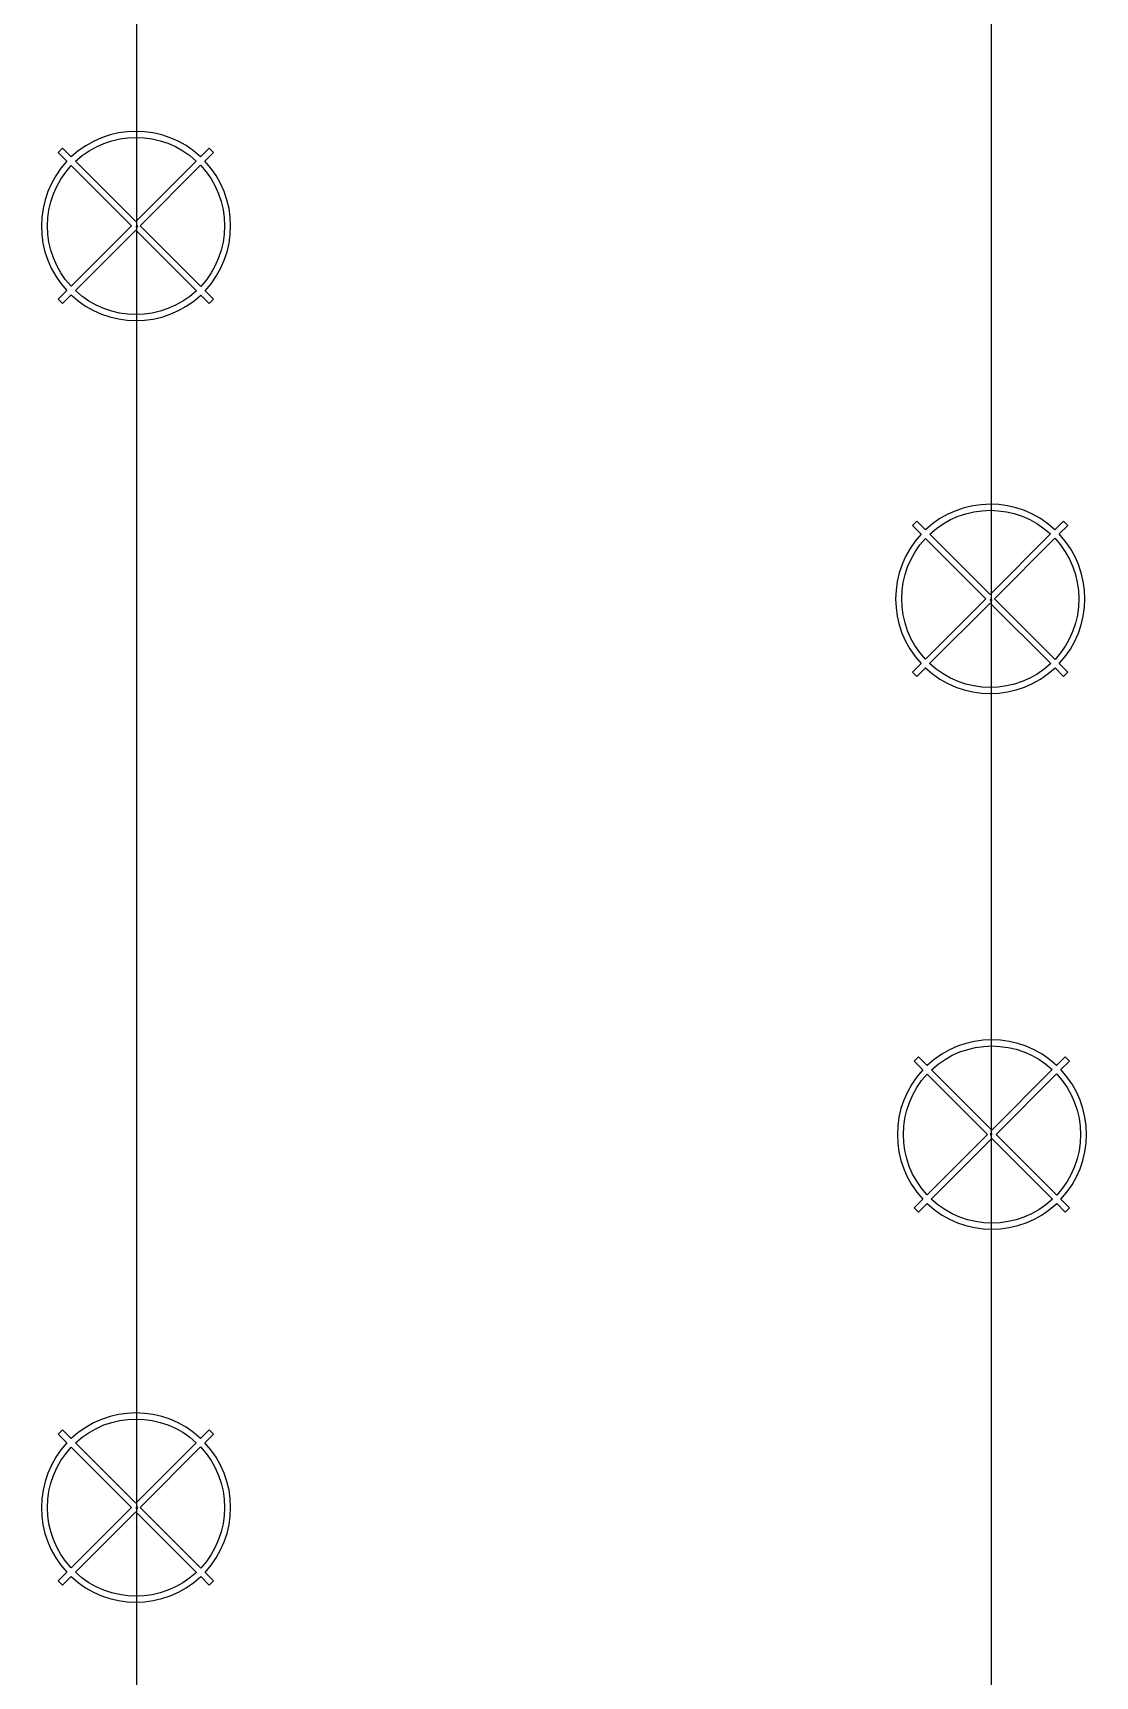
# Model space of a CAD drawing. Extents: x 14 to 424, y 5 to 394.
# Drawn here: x 127.54 to 159.13, y 101.52 to 150.38 of the extents above; entities that cross this region are included whole.
import ezdxf

# ---------------------------------------------------------------- set-up
doc = ezdxf.new("R2010")
doc.units = 0
doc.layers.add('Layer_1', color=7, linetype='CONTINUOUS')

msp = doc.modelspace()

# ---------------------------------------------------------------- linework, layer by layer
at = {"layer": 'Layer_1', "color": 1}
for p, q in [((130.635956, 4.928068), (130.635956, 393.548068)), ((156.035956, 393.547927), (156.035956, 4.927927))]:
    msp.add_line(p, q, dxfattribs=at)
at = {"layer": 'Layer_1', "color": 7}
for p, q in [((128.422798, 146.952112), (128.295798, 146.824759)), ((128.422798, 146.952112), (128.295798, 146.824759)), ((128.295798, 146.824759), (128.555795, 146.564056)), ((128.295798, 146.824759), (128.555795, 146.564056)), ((128.683148, 146.691762), (128.422798, 146.952112)), ((128.683148, 146.691762), (128.422798, 146.952112)), ((132.785601, 146.952112), (132.529484, 146.695642)), ((132.785601, 146.952112), (132.529484, 146.695642)), ((132.65719, 146.568995), (132.912953, 146.824759)), ((132.65719, 146.568995), (132.912953, 146.824759)), ((132.912953, 146.824759), (132.785601, 146.952112)), ((132.912953, 146.824759), (132.785601, 146.952112)), ((128.683148, 146.437409), (130.477023, 144.643181)), ((128.683148, 146.437409), (130.477023, 144.643181)), ((130.604376, 144.770534), (128.810501, 146.564056)), ((130.604376, 144.770534), (128.810501, 146.564056)), ((132.402131, 146.56829), (130.604376, 144.770534)), ((132.402131, 146.56829), (130.604376, 144.770534)), ((130.731376, 144.643181), (132.53019, 146.442348)), ((130.731376, 144.643181), (132.53019, 146.442348)), ((130.477023, 144.643181), (128.679267, 142.845426)), ((130.477023, 144.643181), (128.679267, 142.845426)), ((132.53407, 142.84084), (130.731376, 144.643181)), ((132.53407, 142.84084), (130.731376, 144.643181)), ((128.805915, 142.717367), (130.604376, 144.516534)), ((128.805915, 142.717367), (130.604376, 144.516534)), ((130.604376, 144.516534), (132.407423, 142.713134)), ((130.604376, 144.516534), (132.407423, 142.713134)), ((128.551562, 142.718073), (128.295798, 142.461604)), ((128.551562, 142.718073), (128.295798, 142.461604)), ((132.912953, 142.461604), (132.661776, 142.713134)), ((132.912953, 142.461604), (132.661776, 142.713134)), ((128.295798, 142.461604), (128.422798, 142.334956)), ((128.295798, 142.461604), (128.422798, 142.334956)), ((128.422798, 142.334956), (128.678562, 142.59072)), ((128.422798, 142.334956), (128.678562, 142.59072)), ((132.53407, 142.586487), (132.785601, 142.334956)), ((132.53407, 142.586487), (132.785601, 142.334956)), ((132.785601, 142.334956), (132.912953, 142.461604)), ((132.785601, 142.334956), (132.912953, 142.461604)), ((132.912953, 142.461604), (132.912953, 142.461604)), ((132.912953, 142.461604), (132.912953, 142.461604)), ((153.8249, 135.865125), (153.697548, 135.737772)), ((153.8249, 135.865125), (153.697548, 135.737772)), ((154.08525, 135.604775), (153.8249, 135.865125)), ((154.08525, 135.604775), (153.8249, 135.865125)), ((158.187703, 135.865125), (157.931587, 135.608655)), ((158.187703, 135.865125), (157.931587, 135.608655)), ((158.314703, 135.737772), (158.187703, 135.865125)), ((158.314703, 135.737772), (158.187703, 135.865125)), ((153.697548, 135.737772), (153.957898, 135.477069)), ((153.697548, 135.737772), (153.957898, 135.477069)), ((154.08525, 135.350422), (155.878773, 133.556194)), ((154.08525, 135.350422), (155.878773, 133.556194)), ((156.006478, 133.683547), (154.21225, 135.477069)), ((156.006478, 133.683547), (154.21225, 135.477069)), ((157.803881, 135.481303), (156.006478, 133.683547)), ((157.803881, 135.481303), (156.006478, 133.683547)), ((156.133125, 133.556194), (157.931939, 135.355361)), ((156.133125, 133.556194), (157.931939, 135.355361)), ((158.058939, 135.482008), (158.314703, 135.737772)), ((158.058939, 135.482008), (158.314703, 135.737772)), ((155.878773, 133.556194), (154.08137, 131.758439)), ((155.878773, 133.556194), (154.08137, 131.758439)), ((154.207664, 131.63038), (156.006478, 133.429547)), ((154.207664, 131.63038), (156.006478, 133.429547)), ((156.006478, 133.429547), (157.809173, 131.626147)), ((156.006478, 133.429547), (157.809173, 131.626147)), ((157.936173, 131.753853), (156.133125, 133.556194)), ((157.936173, 131.753853), (156.133125, 133.556194)), ((153.953664, 131.631086), (153.697548, 131.374616)), ((153.953664, 131.631086), (153.697548, 131.374616)), ((153.8249, 131.247969), (154.080664, 131.503733)), ((153.8249, 131.247969), (154.080664, 131.503733)), ((157.936173, 131.4995), (158.187703, 131.247969)), ((157.936173, 131.4995), (158.187703, 131.247969)), ((158.314703, 131.374616), (158.063525, 131.626147)), ((158.314703, 131.374616), (158.063525, 131.626147)), ((153.697548, 131.374616), (153.8249, 131.247969)), ((153.697548, 131.374616), (153.8249, 131.247969)), ((158.187703, 131.247969), (158.314703, 131.374616)), ((158.187703, 131.247969), (158.314703, 131.374616)), ((158.314703, 131.374616), (158.314703, 131.374616)), ((158.314703, 131.374616), (158.314703, 131.374616)), ((153.875503, 119.939155), (153.748503, 119.811803)), ((153.875503, 119.939155), (153.748503, 119.811803)), ((153.748503, 119.811803), (154.008853, 119.5511)), ((153.748503, 119.811803), (154.008853, 119.5511)), ((154.135853, 119.678805), (153.875503, 119.939155)), ((154.135853, 119.678805), (153.875503, 119.939155)), ((158.238306, 119.939155), (157.982189, 119.682686)), ((158.238306, 119.939155), (157.982189, 119.682686)), ((158.109895, 119.556039), (158.365658, 119.811803)), ((158.109895, 119.556039), (158.365658, 119.811803)), ((158.365658, 119.811803), (158.238306, 119.939155)), ((158.365658, 119.811803), (158.238306, 119.939155)), ((154.135853, 119.424453), (155.929728, 117.630225)), ((154.135853, 119.424453), (155.929728, 117.630225)), ((156.057081, 117.757578), (154.263206, 119.5511)), ((156.057081, 117.757578), (154.263206, 119.5511)), ((157.854836, 119.555333), (156.057081, 117.757578)), ((157.854836, 119.555333), (156.057081, 117.757578)), ((156.184081, 117.630225), (157.982542, 119.429392)), ((156.184081, 117.630225), (157.982542, 119.429392)), ((155.929728, 117.630225), (154.131972, 115.832469)), ((155.929728, 117.630225), (154.131972, 115.832469)), ((154.258267, 115.704411), (156.057081, 117.503578)), ((154.258267, 115.704411), (156.057081, 117.503578)), ((156.057081, 117.503578), (157.859775, 115.700178)), ((156.057081, 117.503578), (157.859775, 115.700178)), ((157.987128, 115.827883), (156.184081, 117.630225)), ((157.987128, 115.827883), (156.184081, 117.630225)), ((154.00462, 115.705117), (153.748503, 115.448647)), ((154.00462, 115.705117), (153.748503, 115.448647)), ((153.748503, 115.448647), (153.875503, 115.322)), ((153.748503, 115.448647), (153.875503, 115.322)), ((153.875503, 115.322), (154.13162, 115.577764)), ((153.875503, 115.322), (154.13162, 115.577764)), ((157.987128, 115.57353), (158.238306, 115.322)), ((157.987128, 115.57353), (158.238306, 115.322)), ((158.365658, 115.448647), (158.114128, 115.700178)), ((158.365658, 115.448647), (158.114128, 115.700178)), ((158.238306, 115.322), (158.365658, 115.448647)), ((158.238306, 115.322), (158.365658, 115.448647)), ((158.365658, 115.448647), (158.365658, 115.448647)), ((158.365658, 115.448647), (158.365658, 115.448647)), ((128.422798, 108.847991), (128.295798, 108.720639)), ((128.422798, 108.847991), (128.295798, 108.720639)), ((128.295798, 108.720639), (128.555795, 108.459936)), ((128.295798, 108.720639), (128.555795, 108.459936)), ((128.683148, 108.587641), (128.422798, 108.847991)), ((128.683148, 108.587641), (128.422798, 108.847991)), ((132.402131, 108.464169), (130.604376, 106.666414)), ((132.402131, 108.464169), (130.604376, 106.666414)), ((132.785601, 108.847991), (132.529484, 108.591522)), ((132.785601, 108.847991), (132.529484, 108.591522)), ((132.65719, 108.464875), (132.912953, 108.720639)), ((132.65719, 108.464875), (132.912953, 108.720639)), ((132.912953, 108.720639), (132.785601, 108.847991)), ((132.912953, 108.720639), (132.785601, 108.847991)), ((128.683148, 108.333289), (130.477023, 106.539061)), ((128.683148, 108.333289), (130.477023, 106.539061)), ((130.604376, 106.666414), (128.810501, 108.459936)), ((130.604376, 106.666414), (128.810501, 108.459936)), ((130.731376, 106.539061), (132.53019, 108.338228)), ((130.731376, 106.539061), (132.53019, 108.338228)), ((130.477023, 106.539061), (128.679267, 104.741305)), ((130.477023, 106.539061), (128.679267, 104.741305)), ((132.53407, 104.736719), (130.731376, 106.539061)), ((132.53407, 104.736719), (130.731376, 106.539061)), ((128.805915, 104.613247), (130.604376, 106.412414)), ((128.805915, 104.613247), (130.604376, 106.412414)), ((130.604376, 106.412414), (132.407423, 104.609014)), ((130.604376, 106.412414), (132.407423, 104.609014)), ((128.551562, 104.613953), (128.295798, 104.357483)), ((128.551562, 104.613953), (128.295798, 104.357483)), ((132.912953, 104.357483), (132.661776, 104.609014)), ((132.912953, 104.357483), (132.661776, 104.609014)), ((128.295798, 104.357483), (128.422798, 104.230836)), ((128.295798, 104.357483), (128.422798, 104.230836)), ((128.422798, 104.230836), (128.678562, 104.4866)), ((128.422798, 104.230836), (128.678562, 104.4866)), ((132.53407, 104.482366), (132.785601, 104.230836)), ((132.53407, 104.482366), (132.785601, 104.230836)), ((132.785601, 104.230836), (132.912953, 104.357483)), ((132.785601, 104.230836), (132.912953, 104.357483)), ((132.912953, 104.357483), (132.912953, 104.357483)), ((132.912953, 104.357483), (132.912953, 104.357483))]:
    msp.add_line(p, q, dxfattribs=at)
at = {"layer": 'Layer_1', "color": 5}
for p, q in [((130.610556, 144.628153), (130.610556, 144.627447)), ((130.635956, 144.653553), (130.635956, 144.653553)), ((130.635956, 144.653553), (130.635956, 144.652847)), ((130.635956, 144.653553), (130.635956, 144.652847)), ((130.635956, 144.653553), (130.635956, 144.653553)), ((130.635956, 144.652847), (130.635956, 144.652847)), ((130.635956, 144.652847), (130.635956, 144.652847)), ((130.635956, 144.652847), (130.635956, 144.652847)), ((130.635956, 144.652847), (130.635956, 144.652847)), ((130.635956, 144.652847), (130.635956, 144.652847)), ((130.635956, 144.652847), (130.635956, 144.652847)), ((130.635956, 144.652847), (130.635956, 144.652847)), ((130.635956, 144.652847), (130.635956, 144.652847)), ((130.635956, 144.652847), (130.635956, 144.652847)), ((130.635956, 144.652847), (130.635956, 144.652847)), ((130.635956, 144.652847), (130.635956, 144.652847)), ((130.635956, 144.652847), (130.635956, 144.652847)), ((130.635956, 144.652847), (130.635956, 144.652847)), ((130.635956, 144.652847), (130.635956, 144.652847)), ((130.635956, 144.652847), (130.635956, 144.652847)), ((130.635956, 144.652847), (130.635956, 144.652847)), ((130.635956, 144.652847), (130.635956, 144.652847)), ((130.635956, 144.652847), (130.635956, 144.652847)), ((130.635956, 144.652847), (130.635956, 144.652847)), ((130.661356, 144.628153), (130.661356, 144.627447)), ((130.635956, 144.6024), (130.635956, 144.601695)), ((156.010556, 133.515653), (156.010556, 133.514947)), ((156.035956, 133.541053), (156.035956, 133.541053)), ((156.035956, 133.541053), (156.035956, 133.540347)), ((156.035956, 133.541053), (156.035956, 133.540347)), ((156.035956, 133.541053), (156.035956, 133.541053)), ((156.035956, 133.540347), (156.035956, 133.540347)), ((156.035956, 133.540347), (156.035956, 133.540347)), ((156.035956, 133.540347), (156.035956, 133.540347)), ((156.035956, 133.540347), (156.035956, 133.540347)), ((156.035956, 133.540347), (156.035956, 133.540347)), ((156.035956, 133.540347), (156.035956, 133.540347)), ((156.035956, 133.540347), (156.035956, 133.540347)), ((156.035956, 133.540347), (156.035956, 133.540347)), ((156.035956, 133.540347), (156.035956, 133.540347)), ((156.035956, 133.540347), (156.035956, 133.540347)), ((156.035956, 133.540347), (156.035956, 133.540347)), ((156.035956, 133.540347), (156.035956, 133.540347)), ((156.035956, 133.540347), (156.035956, 133.540347)), ((156.035956, 133.540347), (156.035956, 133.540347)), ((156.035956, 133.540347), (156.035956, 133.540347)), ((156.035956, 133.540347), (156.035956, 133.540347)), ((156.035956, 133.540347), (156.035956, 133.540347)), ((156.035956, 133.540347), (156.035956, 133.540347)), ((156.035956, 133.540347), (156.035956, 133.540347)), ((156.035956, 133.4899), (156.035956, 133.489195)), ((156.061356, 133.515653), (156.061356, 133.514947)), ((156.010556, 117.640653), (156.010556, 117.639947)), ((156.035956, 117.666053), (156.035956, 117.666053)), ((156.035956, 117.666053), (156.035956, 117.665347)), ((156.035956, 117.666053), (156.035956, 117.665347)), ((156.035956, 117.666053), (156.035956, 117.666053)), ((156.035956, 117.665347), (156.035956, 117.665347)), ((156.035956, 117.665347), (156.035956, 117.665347)), ((156.035956, 117.665347), (156.035956, 117.665347)), ((156.035956, 117.665347), (156.035956, 117.665347)), ((156.035956, 117.665347), (156.035956, 117.665347)), ((156.035956, 117.665347), (156.035956, 117.665347)), ((156.035956, 117.665347), (156.035956, 117.665347)), ((156.035956, 117.665347), (156.035956, 117.665347)), ((156.035956, 117.665347), (156.035956, 117.665347)), ((156.035956, 117.665347), (156.035956, 117.665347)), ((156.035956, 117.665347), (156.035956, 117.665347)), ((156.035956, 117.665347), (156.035956, 117.665347)), ((156.035956, 117.665347), (156.035956, 117.665347)), ((156.035956, 117.665347), (156.035956, 117.665347)), ((156.035956, 117.665347), (156.035956, 117.665347)), ((156.035956, 117.665347), (156.035956, 117.665347)), ((156.035956, 117.665347), (156.035956, 117.665347)), ((156.035956, 117.665347), (156.035956, 117.665347)), ((156.035956, 117.665347), (156.035956, 117.665347)), ((156.035956, 117.6149), (156.035956, 117.614195)), ((156.061356, 117.640653), (156.061356, 117.639947)), ((130.610556, 106.528153), (130.610556, 106.527447)), ((130.635956, 106.553553), (130.635956, 106.553553)), ((130.635956, 106.553553), (130.635956, 106.552847)), ((130.635956, 106.553553), (130.635956, 106.552847)), ((130.635956, 106.553553), (130.635956, 106.553553)), ((130.635956, 106.552847), (130.635956, 106.552847)), ((130.635956, 106.552847), (130.635956, 106.552847)), ((130.635956, 106.552847), (130.635956, 106.552847)), ((130.635956, 106.552847), (130.635956, 106.552847)), ((130.635956, 106.552847), (130.635956, 106.552847)), ((130.635956, 106.552847), (130.635956, 106.552847)), ((130.635956, 106.552847), (130.635956, 106.552847)), ((130.635956, 106.552847), (130.635956, 106.552847)), ((130.635956, 106.552847), (130.635956, 106.552847)), ((130.635956, 106.552847), (130.635956, 106.552847)), ((130.635956, 106.552847), (130.635956, 106.552847)), ((130.635956, 106.552847), (130.635956, 106.552847)), ((130.635956, 106.552847), (130.635956, 106.552847)), ((130.635956, 106.552847), (130.635956, 106.552847)), ((130.635956, 106.552847), (130.635956, 106.552847)), ((130.635956, 106.552847), (130.635956, 106.552847)), ((130.635956, 106.552847), (130.635956, 106.552847)), ((130.635956, 106.552847), (130.635956, 106.552847)), ((130.635956, 106.552847), (130.635956, 106.552847)), ((130.661356, 106.528153), (130.661356, 106.527447)), ((130.635956, 106.5024), (130.635956, 106.501695))]:
    msp.add_line(p, q, dxfattribs=at)
at = {"layer": 'Layer_1', "color": 7}
for points in [[(132.529484, 146.695642), (131.44822, 147.705998), (129.762648, 147.704587), (128.683148, 146.691762)], [(132.529484, 146.695642), (131.44822, 147.705998), (129.762648, 147.704587), (128.683148, 146.691762)], [(128.810501, 146.564056), (129.819445, 147.506679), (131.39107, 147.50809), (132.402131, 146.56829)], [(128.810501, 146.564056), (129.819445, 147.506679), (131.39107, 147.50809), (132.402131, 146.56829)], [(128.555795, 146.564056), (127.543323, 145.485262), (127.541559, 143.798984), (128.551562, 142.718073)], [(128.555795, 146.564056), (127.543323, 145.485262), (127.541559, 143.798984), (128.551562, 142.718073)], [(128.679267, 142.845426), (127.739467, 143.856487), (127.740526, 145.428112), (128.683148, 146.437409)], [(128.679267, 142.845426), (127.739467, 143.856487), (127.740526, 145.428112), (128.683148, 146.437409)], [(132.53019, 146.442348), (133.478809, 145.431287), (133.479515, 143.852959), (132.53407, 142.84084)], [(132.53019, 146.442348), (133.478809, 145.431287), (133.479515, 143.852959), (132.53407, 142.84084)], [(132.661776, 142.713134), (133.677423, 143.795809), (133.676012, 145.488084), (132.65719, 146.568995)], [(132.661776, 142.713134), (133.677423, 143.795809), (133.676012, 145.488084), (132.65719, 146.568995)], [(132.407423, 142.713134), (131.394951, 141.768042), (129.81627, 141.769101), (128.805915, 142.717367)], [(132.407423, 142.713134), (131.394951, 141.768042), (129.81627, 141.769101), (128.805915, 142.717367)], [(128.678562, 142.59072), (129.759473, 141.571545), (131.452101, 141.57084), (132.53407, 142.586487)], [(128.678562, 142.59072), (129.759473, 141.571545), (131.452101, 141.57084), (132.53407, 142.586487)], [(157.931587, 135.608655), (156.850323, 136.619011), (155.164398, 136.6176), (154.08525, 135.604775)], [(157.931587, 135.608655), (156.850323, 136.619011), (155.164398, 136.6176), (154.08525, 135.604775)], [(154.21225, 135.477069), (155.221548, 136.419691), (156.793173, 136.421103), (157.803881, 135.481303)], [(154.21225, 135.477069), (155.221548, 136.419691), (156.793173, 136.421103), (157.803881, 135.481303)], [(153.957898, 135.477069), (152.945073, 134.398275), (152.943662, 132.711997), (153.953664, 131.631086)], [(153.957898, 135.477069), (152.945073, 134.398275), (152.943662, 132.711997), (153.953664, 131.631086)], [(154.08137, 131.758439), (153.141217, 132.7695), (153.142275, 134.341125), (154.08525, 135.350422)], [(154.08137, 131.758439), (153.141217, 132.7695), (153.142275, 134.341125), (154.08525, 135.350422)], [(157.931939, 135.355361), (158.880559, 134.3443), (158.881617, 132.765972), (157.936173, 131.753853)], [(157.931939, 135.355361), (158.880559, 134.3443), (158.881617, 132.765972), (157.936173, 131.753853)], [(158.063525, 131.626147), (159.079173, 132.708822), (159.077762, 134.401097), (158.058939, 135.482008)], [(158.063525, 131.626147), (159.079173, 132.708822), (159.077762, 134.401097), (158.058939, 135.482008)], [(154.080664, 131.503733), (155.161575, 130.484558), (156.85385, 130.483853), (157.936173, 131.4995)], [(154.080664, 131.503733), (155.161575, 130.484558), (156.85385, 130.483853), (157.936173, 131.4995)], [(157.809173, 131.626147), (156.7967, 130.681055), (155.21802, 130.682114), (154.207664, 131.63038)], [(157.809173, 131.626147), (156.7967, 130.681055), (155.21802, 130.682114), (154.207664, 131.63038)], [(157.982189, 119.682686), (156.900925, 120.693042), (155.215353, 120.69163), (154.135853, 119.678805)], [(157.982189, 119.682686), (156.900925, 120.693042), (155.215353, 120.69163), (154.135853, 119.678805)], [(154.263206, 119.5511), (155.27215, 120.493722), (156.844128, 120.495133), (157.854836, 119.555333)], [(154.263206, 119.5511), (155.27215, 120.493722), (156.844128, 120.495133), (157.854836, 119.555333)], [(154.008853, 119.5511), (152.996028, 118.472305), (152.994617, 116.786028), (154.00462, 115.705117)], [(154.008853, 119.5511), (152.996028, 118.472305), (152.994617, 116.786028), (154.00462, 115.705117)], [(154.131972, 115.832469), (153.19182, 116.84353), (153.192878, 118.415155), (154.135853, 119.424453)], [(154.131972, 115.832469), (153.19182, 116.84353), (153.192878, 118.415155), (154.135853, 119.424453)], [(157.982542, 119.429392), (158.931161, 118.41833), (158.932572, 116.840003), (157.987128, 115.827883)], [(157.982542, 119.429392), (158.931161, 118.41833), (158.932572, 116.840003), (157.987128, 115.827883)], [(158.114128, 115.700178), (159.129775, 116.782853), (159.128364, 118.475128), (158.109895, 119.556039)], [(158.114128, 115.700178), (159.129775, 116.782853), (159.128364, 118.475128), (158.109895, 119.556039)], [(154.13162, 115.577764), (155.212178, 114.558589), (156.904806, 114.557883), (157.987128, 115.57353)], [(154.13162, 115.577764), (155.212178, 114.558589), (156.904806, 114.557883), (157.987128, 115.57353)], [(157.859775, 115.700178), (156.847656, 114.755086), (155.268975, 114.756144), (154.258267, 115.704411)], [(157.859775, 115.700178), (156.847656, 114.755086), (155.268975, 114.756144), (154.258267, 115.704411)], [(132.529484, 108.591522), (131.44822, 109.601878), (129.762648, 109.600466), (128.683148, 108.587641)], [(132.529484, 108.591522), (131.44822, 109.601878), (129.762648, 109.600466), (128.683148, 108.587641)], [(128.810501, 108.459936), (129.819445, 109.402558), (131.39107, 109.403969), (132.402131, 108.464169)], [(128.810501, 108.459936), (129.819445, 109.402558), (131.39107, 109.403969), (132.402131, 108.464169)], [(132.661776, 104.609014), (133.677423, 105.691689), (133.676012, 107.383611), (132.65719, 108.464875)], [(132.661776, 104.609014), (133.677423, 105.691689), (133.676012, 107.383611), (132.65719, 108.464875)], [(128.555795, 108.459936), (127.543323, 107.381141), (127.541559, 105.694864), (128.551562, 104.613953)], [(128.555795, 108.459936), (127.543323, 107.381141), (127.541559, 105.694864), (128.551562, 104.613953)], [(128.679267, 104.741305), (127.739467, 105.752014), (127.740526, 107.323991), (128.683148, 108.333289)], [(128.679267, 104.741305), (127.739467, 105.752014), (127.740526, 107.323991), (128.683148, 108.333289)], [(132.53019, 108.338228), (133.478809, 107.327166), (133.479515, 105.748839), (132.53407, 104.736719)], [(132.53019, 108.338228), (133.478809, 107.327166), (133.479515, 105.748839), (132.53407, 104.736719)], [(132.407423, 104.609014), (131.394951, 103.663922), (129.81627, 103.66498), (128.805915, 104.613247)], [(132.407423, 104.609014), (131.394951, 103.663922), (129.81627, 103.66498), (128.805915, 104.613247)], [(128.678562, 104.4866), (129.759473, 103.467425), (131.452101, 103.466719), (132.53407, 104.482366)], [(128.678562, 104.4866), (129.759473, 103.467425), (131.452101, 103.466719), (132.53407, 104.482366)]]:
    msp.add_open_spline(points, degree=3, dxfattribs=at)
at = {"layer": 'Layer_1', "color": 5}
for points in [[(130.635956, 144.653553), (130.622198, 144.653553), (130.610556, 144.641911), (130.610556, 144.628153)], [(130.635956, 144.653553), (130.622198, 144.653553), (130.610556, 144.641911), (130.610556, 144.628153)], [(130.635956, 144.652847), (130.622198, 144.652847), (130.610556, 144.641206), (130.610556, 144.627447)], [(130.635956, 144.652847), (130.622198, 144.652847), (130.610556, 144.641206), (130.610556, 144.627447)], [(130.635956, 144.652847), (130.622198, 144.652847), (130.610556, 144.641206), (130.610556, 144.627447)], [(130.635956, 144.652847), (130.622198, 144.652847), (130.610556, 144.641206), (130.610556, 144.627447)], [(130.635956, 144.652847), (130.622198, 144.652847), (130.610556, 144.641206), (130.610556, 144.627447)], [(130.635956, 144.652847), (130.622198, 144.652847), (130.610556, 144.641206), (130.610556, 144.627447)], [(130.635956, 144.652847), (130.622198, 144.652847), (130.610556, 144.641206), (130.610556, 144.627447)], [(130.635956, 144.652847), (130.622198, 144.652847), (130.610556, 144.641206), (130.610556, 144.627447)], [(130.635956, 144.652847), (130.622198, 144.652847), (130.610556, 144.641911), (130.610556, 144.627447)], [(130.635956, 144.652847), (130.622198, 144.652847), (130.610556, 144.641911), (130.610556, 144.627447)], [(130.635956, 144.652847), (130.622198, 144.652847), (130.610556, 144.641911), (130.610556, 144.627447)], [(130.635956, 144.652847), (130.622198, 144.652847), (130.610556, 144.641911), (130.610556, 144.627447)], [(130.635956, 144.652847), (130.622198, 144.652847), (130.610556, 144.641911), (130.610556, 144.627447)], [(130.635956, 144.652847), (130.622198, 144.652847), (130.610556, 144.641911), (130.610556, 144.627447)], [(130.635956, 144.652847), (130.622198, 144.652847), (130.610556, 144.641911), (130.610556, 144.627447)], [(130.635956, 144.652847), (130.622198, 144.652847), (130.610556, 144.641911), (130.610556, 144.627447)], [(130.635956, 144.652847), (130.622198, 144.652847), (130.610556, 144.641911), (130.610556, 144.628153)], [(130.635956, 144.652847), (130.622198, 144.652847), (130.610556, 144.641911), (130.610556, 144.628153)], [(130.635956, 144.652847), (130.622198, 144.652847), (130.610556, 144.641911), (130.610556, 144.628153)], [(130.610556, 144.628153), (130.610556, 144.613689), (130.622198, 144.6024), (130.635956, 144.6024)], [(130.610556, 144.628153), (130.610556, 144.613689), (130.622198, 144.6024), (130.635956, 144.6024)], [(130.610556, 144.628153), (130.610556, 144.613689), (130.622198, 144.6024), (130.635956, 144.6024)], [(130.610556, 144.628153), (130.610556, 144.613689), (130.622198, 144.6024), (130.635956, 144.6024)], [(130.610556, 144.628153), (130.610556, 144.613689), (130.622198, 144.6024), (130.635956, 144.6024)], [(130.610556, 144.627447), (130.610556, 144.612984), (130.622198, 144.601695), (130.635956, 144.601695)], [(130.610556, 144.627447), (130.610556, 144.612984), (130.622198, 144.601695), (130.635956, 144.601695)], [(130.610556, 144.627447), (130.610556, 144.612984), (130.622198, 144.601695), (130.635956, 144.601695)], [(130.610556, 144.627447), (130.610556, 144.613689), (130.622198, 144.601695), (130.635956, 144.601695)], [(130.610556, 144.627447), (130.610556, 144.613689), (130.622198, 144.601695), (130.635956, 144.601695)], [(130.610556, 144.627447), (130.610556, 144.613689), (130.622198, 144.601695), (130.635956, 144.601695)], [(130.610556, 144.627447), (130.610556, 144.613689), (130.622198, 144.601695), (130.635956, 144.601695)], [(130.610556, 144.627447), (130.610556, 144.613689), (130.622198, 144.601695), (130.635956, 144.601695)], [(130.610556, 144.627447), (130.610556, 144.613689), (130.622198, 144.601695), (130.635956, 144.601695)], [(130.610556, 144.627447), (130.610556, 144.613689), (130.622198, 144.601695), (130.635956, 144.601695)], [(130.610556, 144.627447), (130.610556, 144.613689), (130.622198, 144.601695), (130.635956, 144.601695)], [(130.610556, 144.627447), (130.610556, 144.613689), (130.622198, 144.601695), (130.635956, 144.601695)], [(130.610556, 144.627447), (130.610556, 144.613689), (130.622198, 144.6024), (130.635956, 144.6024)], [(130.610556, 144.627447), (130.610556, 144.613689), (130.622198, 144.6024), (130.635956, 144.6024)], [(130.610556, 144.627447), (130.610556, 144.613689), (130.622198, 144.6024), (130.635956, 144.6024)], [(130.610556, 144.627447), (130.610556, 144.613689), (130.622198, 144.6024), (130.635956, 144.6024)], [(130.661356, 144.628153), (130.661356, 144.641911), (130.650067, 144.653553), (130.635956, 144.653553)], [(130.661356, 144.628153), (130.661356, 144.641911), (130.650067, 144.653553), (130.635956, 144.653553)], [(130.661356, 144.627447), (130.661356, 144.641206), (130.650067, 144.652847), (130.635956, 144.652847)], [(130.661356, 144.627447), (130.661356, 144.641206), (130.650067, 144.652847), (130.635956, 144.652847)], [(130.661356, 144.627447), (130.661356, 144.641206), (130.650067, 144.652847), (130.635956, 144.652847)], [(130.661356, 144.627447), (130.661356, 144.641206), (130.650067, 144.652847), (130.635956, 144.652847)], [(130.661356, 144.627447), (130.661356, 144.641206), (130.650067, 144.652847), (130.635956, 144.652847)], [(130.661356, 144.627447), (130.661356, 144.641206), (130.650067, 144.652847), (130.635956, 144.652847)], [(130.661356, 144.627447), (130.661356, 144.641206), (130.650067, 144.652847), (130.635956, 144.652847)], [(130.661356, 144.627447), (130.661356, 144.641206), (130.650067, 144.652847), (130.635956, 144.652847)], [(130.661356, 144.627447), (130.661356, 144.641911), (130.650067, 144.652847), (130.635956, 144.652847)], [(130.661356, 144.627447), (130.661356, 144.641911), (130.650067, 144.652847), (130.635956, 144.652847)], [(130.661356, 144.627447), (130.661356, 144.641911), (130.650067, 144.652847), (130.635956, 144.652847)], [(130.661356, 144.627447), (130.661356, 144.641911), (130.650067, 144.652847), (130.635956, 144.652847)], [(130.661356, 144.627447), (130.661356, 144.641911), (130.650067, 144.652847), (130.635956, 144.652847)], [(130.661356, 144.627447), (130.661356, 144.641911), (130.650067, 144.652847), (130.635956, 144.652847)], [(130.661356, 144.627447), (130.661356, 144.641911), (130.650067, 144.652847), (130.635956, 144.652847)], [(130.661356, 144.627447), (130.661356, 144.641911), (130.650067, 144.652847), (130.635956, 144.652847)], [(130.661356, 144.628153), (130.661356, 144.641911), (130.650067, 144.652847), (130.635956, 144.652847)], [(130.661356, 144.628153), (130.661356, 144.641911), (130.650067, 144.652847), (130.635956, 144.652847)], [(130.661356, 144.628153), (130.661356, 144.641911), (130.650067, 144.652847), (130.635956, 144.652847)], [(130.635956, 144.6024), (130.650067, 144.6024), (130.661356, 144.613689), (130.661356, 144.628153)], [(130.635956, 144.6024), (130.650067, 144.6024), (130.661356, 144.613689), (130.661356, 144.628153)], [(130.635956, 144.6024), (130.650067, 144.6024), (130.661356, 144.613689), (130.661356, 144.628153)], [(130.635956, 144.6024), (130.650067, 144.6024), (130.661356, 144.613689), (130.661356, 144.628153)], [(130.635956, 144.6024), (130.650067, 144.6024), (130.661356, 144.613689), (130.661356, 144.628153)], [(130.635956, 144.601695), (130.650067, 144.601695), (130.661356, 144.612984), (130.661356, 144.627447)], [(130.635956, 144.601695), (130.650067, 144.601695), (130.661356, 144.612984), (130.661356, 144.627447)], [(130.635956, 144.601695), (130.650067, 144.601695), (130.661356, 144.612984), (130.661356, 144.627447)], [(130.635956, 144.601695), (130.650067, 144.601695), (130.661356, 144.613689), (130.661356, 144.627447)], [(130.635956, 144.601695), (130.650067, 144.601695), (130.661356, 144.613689), (130.661356, 144.627447)], [(130.635956, 144.601695), (130.650067, 144.601695), (130.661356, 144.613689), (130.661356, 144.627447)], [(130.635956, 144.601695), (130.650067, 144.601695), (130.661356, 144.613689), (130.661356, 144.627447)], [(130.635956, 144.601695), (130.650067, 144.601695), (130.661356, 144.613689), (130.661356, 144.627447)], [(130.635956, 144.601695), (130.650067, 144.601695), (130.661356, 144.613689), (130.661356, 144.627447)], [(130.635956, 144.601695), (130.650067, 144.601695), (130.661356, 144.613689), (130.661356, 144.627447)], [(130.635956, 144.601695), (130.650067, 144.601695), (130.661356, 144.613689), (130.661356, 144.627447)], [(130.635956, 144.601695), (130.650067, 144.601695), (130.661356, 144.613689), (130.661356, 144.627447)], [(130.635956, 144.6024), (130.650067, 144.6024), (130.661356, 144.613689), (130.661356, 144.627447)], [(130.635956, 144.6024), (130.650067, 144.6024), (130.661356, 144.613689), (130.661356, 144.627447)], [(130.635956, 144.6024), (130.650067, 144.6024), (130.661356, 144.613689), (130.661356, 144.627447)], [(130.635956, 144.6024), (130.650067, 144.6024), (130.661356, 144.613689), (130.661356, 144.627447)], [(156.035956, 133.541053), (156.022198, 133.541053), (156.010556, 133.529411), (156.010556, 133.515653)], [(156.035956, 133.541053), (156.022198, 133.541053), (156.010556, 133.529411), (156.010556, 133.515653)], [(156.035956, 133.540347), (156.022198, 133.540347), (156.010556, 133.528706), (156.010556, 133.514947)], [(156.035956, 133.540347), (156.022198, 133.540347), (156.010556, 133.528706), (156.010556, 133.514947)], [(156.035956, 133.540347), (156.022198, 133.540347), (156.010556, 133.528706), (156.010556, 133.514947)], [(156.035956, 133.540347), (156.022198, 133.540347), (156.010556, 133.528706), (156.010556, 133.514947)], [(156.035956, 133.540347), (156.022198, 133.540347), (156.010556, 133.528706), (156.010556, 133.514947)], [(156.035956, 133.540347), (156.022198, 133.540347), (156.010556, 133.528706), (156.010556, 133.514947)], [(156.035956, 133.540347), (156.022198, 133.540347), (156.010556, 133.528706), (156.010556, 133.514947)], [(156.035956, 133.540347), (156.022198, 133.540347), (156.010556, 133.528706), (156.010556, 133.514947)], [(156.035956, 133.540347), (156.022198, 133.540347), (156.010556, 133.529411), (156.010556, 133.514947)], [(156.035956, 133.540347), (156.022198, 133.540347), (156.010556, 133.529411), (156.010556, 133.514947)], [(156.035956, 133.540347), (156.022198, 133.540347), (156.010556, 133.529411), (156.010556, 133.514947)], [(156.035956, 133.540347), (156.022198, 133.540347), (156.010556, 133.529411), (156.010556, 133.514947)], [(156.035956, 133.540347), (156.022198, 133.540347), (156.010556, 133.529411), (156.010556, 133.514947)], [(156.035956, 133.540347), (156.022198, 133.540347), (156.010556, 133.529411), (156.010556, 133.514947)], [(156.035956, 133.540347), (156.022198, 133.540347), (156.010556, 133.529411), (156.010556, 133.514947)], [(156.035956, 133.540347), (156.022198, 133.540347), (156.010556, 133.529411), (156.010556, 133.514947)], [(156.035956, 133.540347), (156.022198, 133.540347), (156.010556, 133.529411), (156.010556, 133.515653)], [(156.035956, 133.540347), (156.022198, 133.540347), (156.010556, 133.529411), (156.010556, 133.515653)], [(156.035956, 133.540347), (156.022198, 133.540347), (156.010556, 133.529411), (156.010556, 133.515653)], [(156.010556, 133.515653), (156.010556, 133.501189), (156.022198, 133.4899), (156.035956, 133.4899)], [(156.010556, 133.515653), (156.010556, 133.501189), (156.022198, 133.4899), (156.035956, 133.4899)], [(156.010556, 133.515653), (156.010556, 133.501189), (156.022198, 133.4899), (156.035956, 133.4899)], [(156.010556, 133.515653), (156.010556, 133.501189), (156.022198, 133.4899), (156.035956, 133.4899)], [(156.010556, 133.515653), (156.010556, 133.501189), (156.022198, 133.4899), (156.035956, 133.4899)], [(156.010556, 133.514947), (156.010556, 133.500484), (156.022198, 133.489195), (156.035956, 133.489195)], [(156.010556, 133.514947), (156.010556, 133.500484), (156.022198, 133.489195), (156.035956, 133.489195)], [(156.010556, 133.514947), (156.010556, 133.500484), (156.022198, 133.489195), (156.035956, 133.489195)], [(156.010556, 133.514947), (156.010556, 133.501189), (156.022198, 133.489195), (156.035956, 133.489195)], [(156.010556, 133.514947), (156.010556, 133.501189), (156.022198, 133.489195), (156.035956, 133.489195)], [(156.010556, 133.514947), (156.010556, 133.501189), (156.022198, 133.489195), (156.035956, 133.489195)], [(156.010556, 133.514947), (156.010556, 133.501189), (156.022198, 133.489195), (156.035956, 133.489195)], [(156.010556, 133.514947), (156.010556, 133.501189), (156.022198, 133.489195), (156.035956, 133.489195)], [(156.010556, 133.514947), (156.010556, 133.501189), (156.022198, 133.489195), (156.035956, 133.489195)], [(156.010556, 133.514947), (156.010556, 133.501189), (156.022198, 133.489195), (156.035956, 133.489195)], [(156.010556, 133.514947), (156.010556, 133.501189), (156.022198, 133.489195), (156.035956, 133.489195)], [(156.010556, 133.514947), (156.010556, 133.501189), (156.022198, 133.489195), (156.035956, 133.489195)], [(156.010556, 133.514947), (156.010556, 133.501189), (156.022198, 133.4899), (156.035956, 133.4899)], [(156.010556, 133.514947), (156.010556, 133.501189), (156.022198, 133.4899), (156.035956, 133.4899)], [(156.010556, 133.514947), (156.010556, 133.501189), (156.022198, 133.4899), (156.035956, 133.4899)], [(156.010556, 133.514947), (156.010556, 133.501189), (156.022198, 133.4899), (156.035956, 133.4899)], [(156.061356, 133.515653), (156.061356, 133.529411), (156.050067, 133.541053), (156.035956, 133.541053)], [(156.061356, 133.515653), (156.061356, 133.529411), (156.050067, 133.541053), (156.035956, 133.541053)], [(156.061356, 133.514947), (156.061356, 133.528706), (156.050067, 133.540347), (156.035956, 133.540347)], [(156.061356, 133.514947), (156.061356, 133.528706), (156.050067, 133.540347), (156.035956, 133.540347)], [(156.061356, 133.514947), (156.061356, 133.528706), (156.050067, 133.540347), (156.035956, 133.540347)], [(156.061356, 133.514947), (156.061356, 133.528706), (156.050067, 133.540347), (156.035956, 133.540347)], [(156.061356, 133.514947), (156.061356, 133.528706), (156.050067, 133.540347), (156.035956, 133.540347)], [(156.061356, 133.514947), (156.061356, 133.528706), (156.050067, 133.540347), (156.035956, 133.540347)], [(156.061356, 133.514947), (156.061356, 133.528706), (156.050067, 133.540347), (156.035956, 133.540347)], [(156.061356, 133.514947), (156.061356, 133.528706), (156.050067, 133.540347), (156.035956, 133.540347)], [(156.061356, 133.514947), (156.061356, 133.529411), (156.050067, 133.540347), (156.035956, 133.540347)], [(156.061356, 133.514947), (156.061356, 133.529411), (156.050067, 133.540347), (156.035956, 133.540347)], [(156.061356, 133.514947), (156.061356, 133.529411), (156.050067, 133.540347), (156.035956, 133.540347)], [(156.061356, 133.514947), (156.061356, 133.529411), (156.050067, 133.540347), (156.035956, 133.540347)], [(156.061356, 133.514947), (156.061356, 133.529411), (156.050067, 133.540347), (156.035956, 133.540347)], [(156.061356, 133.514947), (156.061356, 133.529411), (156.050067, 133.540347), (156.035956, 133.540347)], [(156.061356, 133.514947), (156.061356, 133.529411), (156.050067, 133.540347), (156.035956, 133.540347)], [(156.061356, 133.514947), (156.061356, 133.529411), (156.050067, 133.540347), (156.035956, 133.540347)], [(156.061356, 133.515653), (156.061356, 133.529411), (156.050067, 133.540347), (156.035956, 133.540347)], [(156.061356, 133.515653), (156.061356, 133.529411), (156.050067, 133.540347), (156.035956, 133.540347)], [(156.061356, 133.515653), (156.061356, 133.529411), (156.050067, 133.540347), (156.035956, 133.540347)], [(156.035956, 133.4899), (156.050067, 133.4899), (156.061356, 133.501189), (156.061356, 133.515653)], [(156.035956, 133.4899), (156.050067, 133.4899), (156.061356, 133.501189), (156.061356, 133.515653)], [(156.035956, 133.4899), (156.050067, 133.4899), (156.061356, 133.501189), (156.061356, 133.515653)], [(156.035956, 133.4899), (156.050067, 133.4899), (156.061356, 133.501189), (156.061356, 133.515653)], [(156.035956, 133.4899), (156.050067, 133.4899), (156.061356, 133.501189), (156.061356, 133.515653)], [(156.035956, 133.489195), (156.050067, 133.489195), (156.061356, 133.500484), (156.061356, 133.514947)], [(156.035956, 133.489195), (156.050067, 133.489195), (156.061356, 133.500484), (156.061356, 133.514947)], [(156.035956, 133.489195), (156.050067, 133.489195), (156.061356, 133.500484), (156.061356, 133.514947)], [(156.035956, 133.489195), (156.050067, 133.489195), (156.061356, 133.501189), (156.061356, 133.514947)], [(156.035956, 133.489195), (156.050067, 133.489195), (156.061356, 133.501189), (156.061356, 133.514947)], [(156.035956, 133.489195), (156.050067, 133.489195), (156.061356, 133.501189), (156.061356, 133.514947)], [(156.035956, 133.489195), (156.050067, 133.489195), (156.061356, 133.501189), (156.061356, 133.514947)], [(156.035956, 133.489195), (156.050067, 133.489195), (156.061356, 133.501189), (156.061356, 133.514947)], [(156.035956, 133.489195), (156.050067, 133.489195), (156.061356, 133.501189), (156.061356, 133.514947)], [(156.035956, 133.489195), (156.050067, 133.489195), (156.061356, 133.501189), (156.061356, 133.514947)], [(156.035956, 133.489195), (156.050067, 133.489195), (156.061356, 133.501189), (156.061356, 133.514947)], [(156.035956, 133.489195), (156.050067, 133.489195), (156.061356, 133.501189), (156.061356, 133.514947)], [(156.035956, 133.4899), (156.050067, 133.4899), (156.061356, 133.501189), (156.061356, 133.514947)], [(156.035956, 133.4899), (156.050067, 133.4899), (156.061356, 133.501189), (156.061356, 133.514947)], [(156.035956, 133.4899), (156.050067, 133.4899), (156.061356, 133.501189), (156.061356, 133.514947)], [(156.035956, 133.4899), (156.050067, 133.4899), (156.061356, 133.501189), (156.061356, 133.514947)], [(156.035956, 117.666053), (156.022198, 117.666053), (156.010556, 117.654411), (156.010556, 117.640653)], [(156.035956, 117.666053), (156.022198, 117.666053), (156.010556, 117.654411), (156.010556, 117.640653)], [(156.035956, 117.665347), (156.022198, 117.665347), (156.010556, 117.653706), (156.010556, 117.639947)], [(156.035956, 117.665347), (156.022198, 117.665347), (156.010556, 117.653706), (156.010556, 117.639947)], [(156.035956, 117.665347), (156.022198, 117.665347), (156.010556, 117.653706), (156.010556, 117.639947)], [(156.035956, 117.665347), (156.022198, 117.665347), (156.010556, 117.653706), (156.010556, 117.639947)], [(156.035956, 117.665347), (156.022198, 117.665347), (156.010556, 117.653706), (156.010556, 117.639947)], [(156.035956, 117.665347), (156.022198, 117.665347), (156.010556, 117.653706), (156.010556, 117.639947)], [(156.035956, 117.665347), (156.022198, 117.665347), (156.010556, 117.653706), (156.010556, 117.639947)], [(156.035956, 117.665347), (156.022198, 117.665347), (156.010556, 117.653706), (156.010556, 117.639947)], [(156.035956, 117.665347), (156.022198, 117.665347), (156.010556, 117.654411), (156.010556, 117.639947)], [(156.035956, 117.665347), (156.022198, 117.665347), (156.010556, 117.654411), (156.010556, 117.639947)], [(156.035956, 117.665347), (156.022198, 117.665347), (156.010556, 117.654411), (156.010556, 117.639947)], [(156.035956, 117.665347), (156.022198, 117.665347), (156.010556, 117.654411), (156.010556, 117.639947)], [(156.035956, 117.665347), (156.022198, 117.665347), (156.010556, 117.654411), (156.010556, 117.639947)], [(156.035956, 117.665347), (156.022198, 117.665347), (156.010556, 117.654411), (156.010556, 117.639947)], [(156.035956, 117.665347), (156.022198, 117.665347), (156.010556, 117.654411), (156.010556, 117.639947)], [(156.035956, 117.665347), (156.022198, 117.665347), (156.010556, 117.654411), (156.010556, 117.639947)], [(156.035956, 117.665347), (156.022198, 117.665347), (156.010556, 117.654411), (156.010556, 117.640653)], [(156.035956, 117.665347), (156.022198, 117.665347), (156.010556, 117.654411), (156.010556, 117.640653)], [(156.035956, 117.665347), (156.022198, 117.665347), (156.010556, 117.654411), (156.010556, 117.640653)], [(156.010556, 117.640653), (156.010556, 117.626189), (156.022198, 117.6149), (156.035956, 117.6149)], [(156.010556, 117.640653), (156.010556, 117.626189), (156.022198, 117.6149), (156.035956, 117.6149)], [(156.010556, 117.640653), (156.010556, 117.626189), (156.022198, 117.6149), (156.035956, 117.6149)], [(156.010556, 117.640653), (156.010556, 117.626189), (156.022198, 117.6149), (156.035956, 117.6149)], [(156.010556, 117.640653), (156.010556, 117.626189), (156.022198, 117.6149), (156.035956, 117.6149)], [(156.010556, 117.639947), (156.010556, 117.625484), (156.022198, 117.614195), (156.035956, 117.614195)], [(156.010556, 117.639947), (156.010556, 117.625484), (156.022198, 117.614195), (156.035956, 117.614195)], [(156.010556, 117.639947), (156.010556, 117.625484), (156.022198, 117.614195), (156.035956, 117.614195)], [(156.010556, 117.639947), (156.010556, 117.626189), (156.022198, 117.614195), (156.035956, 117.614195)], [(156.010556, 117.639947), (156.010556, 117.626189), (156.022198, 117.614195), (156.035956, 117.614195)], [(156.010556, 117.639947), (156.010556, 117.626189), (156.022198, 117.614195), (156.035956, 117.614195)], [(156.010556, 117.639947), (156.010556, 117.626189), (156.022198, 117.614195), (156.035956, 117.614195)], [(156.010556, 117.639947), (156.010556, 117.626189), (156.022198, 117.614195), (156.035956, 117.614195)], [(156.010556, 117.639947), (156.010556, 117.626189), (156.022198, 117.614195), (156.035956, 117.614195)], [(156.010556, 117.639947), (156.010556, 117.626189), (156.022198, 117.614195), (156.035956, 117.614195)], [(156.010556, 117.639947), (156.010556, 117.626189), (156.022198, 117.614195), (156.035956, 117.614195)], [(156.010556, 117.639947), (156.010556, 117.626189), (156.022198, 117.614195), (156.035956, 117.614195)], [(156.010556, 117.639947), (156.010556, 117.626189), (156.022198, 117.6149), (156.035956, 117.6149)], [(156.010556, 117.639947), (156.010556, 117.626189), (156.022198, 117.6149), (156.035956, 117.6149)], [(156.010556, 117.639947), (156.010556, 117.626189), (156.022198, 117.6149), (156.035956, 117.6149)], [(156.010556, 117.639947), (156.010556, 117.626189), (156.022198, 117.6149), (156.035956, 117.6149)], [(156.061356, 117.640653), (156.061356, 117.654411), (156.050067, 117.666053), (156.035956, 117.666053)], [(156.061356, 117.640653), (156.061356, 117.654411), (156.050067, 117.666053), (156.035956, 117.666053)], [(156.061356, 117.639947), (156.061356, 117.653706), (156.050067, 117.665347), (156.035956, 117.665347)], [(156.061356, 117.639947), (156.061356, 117.653706), (156.050067, 117.665347), (156.035956, 117.665347)], [(156.061356, 117.639947), (156.061356, 117.653706), (156.050067, 117.665347), (156.035956, 117.665347)], [(156.061356, 117.639947), (156.061356, 117.653706), (156.050067, 117.665347), (156.035956, 117.665347)], [(156.061356, 117.639947), (156.061356, 117.653706), (156.050067, 117.665347), (156.035956, 117.665347)], [(156.061356, 117.639947), (156.061356, 117.653706), (156.050067, 117.665347), (156.035956, 117.665347)], [(156.061356, 117.639947), (156.061356, 117.653706), (156.050067, 117.665347), (156.035956, 117.665347)], [(156.061356, 117.639947), (156.061356, 117.653706), (156.050067, 117.665347), (156.035956, 117.665347)], [(156.061356, 117.639947), (156.061356, 117.654411), (156.050067, 117.665347), (156.035956, 117.665347)], [(156.061356, 117.639947), (156.061356, 117.654411), (156.050067, 117.665347), (156.035956, 117.665347)], [(156.061356, 117.639947), (156.061356, 117.654411), (156.050067, 117.665347), (156.035956, 117.665347)], [(156.061356, 117.639947), (156.061356, 117.654411), (156.050067, 117.665347), (156.035956, 117.665347)], [(156.061356, 117.639947), (156.061356, 117.654411), (156.050067, 117.665347), (156.035956, 117.665347)], [(156.061356, 117.639947), (156.061356, 117.654411), (156.050067, 117.665347), (156.035956, 117.665347)], [(156.061356, 117.639947), (156.061356, 117.654411), (156.050067, 117.665347), (156.035956, 117.665347)], [(156.061356, 117.639947), (156.061356, 117.654411), (156.050067, 117.665347), (156.035956, 117.665347)], [(156.061356, 117.640653), (156.061356, 117.654411), (156.050067, 117.665347), (156.035956, 117.665347)], [(156.061356, 117.640653), (156.061356, 117.654411), (156.050067, 117.665347), (156.035956, 117.665347)], [(156.061356, 117.640653), (156.061356, 117.654411), (156.050067, 117.665347), (156.035956, 117.665347)], [(156.035956, 117.6149), (156.050067, 117.6149), (156.061356, 117.626189), (156.061356, 117.640653)], [(156.035956, 117.6149), (156.050067, 117.6149), (156.061356, 117.626189), (156.061356, 117.640653)], [(156.035956, 117.6149), (156.050067, 117.6149), (156.061356, 117.626189), (156.061356, 117.640653)], [(156.035956, 117.6149), (156.050067, 117.6149), (156.061356, 117.626189), (156.061356, 117.640653)], [(156.035956, 117.6149), (156.050067, 117.6149), (156.061356, 117.626189), (156.061356, 117.640653)], [(156.035956, 117.614195), (156.050067, 117.614195), (156.061356, 117.625484), (156.061356, 117.639947)], [(156.035956, 117.614195), (156.050067, 117.614195), (156.061356, 117.625484), (156.061356, 117.639947)], [(156.035956, 117.614195), (156.050067, 117.614195), (156.061356, 117.625484), (156.061356, 117.639947)], [(156.035956, 117.614195), (156.050067, 117.614195), (156.061356, 117.626189), (156.061356, 117.639947)], [(156.035956, 117.614195), (156.050067, 117.614195), (156.061356, 117.626189), (156.061356, 117.639947)], [(156.035956, 117.614195), (156.050067, 117.614195), (156.061356, 117.626189), (156.061356, 117.639947)], [(156.035956, 117.614195), (156.050067, 117.614195), (156.061356, 117.626189), (156.061356, 117.639947)], [(156.035956, 117.614195), (156.050067, 117.614195), (156.061356, 117.626189), (156.061356, 117.639947)], [(156.035956, 117.614195), (156.050067, 117.614195), (156.061356, 117.626189), (156.061356, 117.639947)], [(156.035956, 117.614195), (156.050067, 117.614195), (156.061356, 117.626189), (156.061356, 117.639947)], [(156.035956, 117.614195), (156.050067, 117.614195), (156.061356, 117.626189), (156.061356, 117.639947)], [(156.035956, 117.614195), (156.050067, 117.614195), (156.061356, 117.626189), (156.061356, 117.639947)], [(156.035956, 117.6149), (156.050067, 117.6149), (156.061356, 117.626189), (156.061356, 117.639947)], [(156.035956, 117.6149), (156.050067, 117.6149), (156.061356, 117.626189), (156.061356, 117.639947)], [(156.035956, 117.6149), (156.050067, 117.6149), (156.061356, 117.626189), (156.061356, 117.639947)], [(156.035956, 117.6149), (156.050067, 117.6149), (156.061356, 117.626189), (156.061356, 117.639947)], [(130.635956, 106.553553), (130.622198, 106.553553), (130.610556, 106.541911), (130.610556, 106.528153)], [(130.635956, 106.553553), (130.622198, 106.553553), (130.610556, 106.541911), (130.610556, 106.528153)], [(130.635956, 106.552847), (130.622198, 106.552847), (130.610556, 106.541206), (130.610556, 106.527447)], [(130.635956, 106.552847), (130.622198, 106.552847), (130.610556, 106.541206), (130.610556, 106.527447)], [(130.635956, 106.552847), (130.622198, 106.552847), (130.610556, 106.541206), (130.610556, 106.527447)], [(130.635956, 106.552847), (130.622198, 106.552847), (130.610556, 106.541206), (130.610556, 106.527447)], [(130.635956, 106.552847), (130.622198, 106.552847), (130.610556, 106.541206), (130.610556, 106.527447)], [(130.635956, 106.552847), (130.622198, 106.552847), (130.610556, 106.541206), (130.610556, 106.527447)], [(130.635956, 106.552847), (130.622198, 106.552847), (130.610556, 106.541206), (130.610556, 106.527447)], [(130.635956, 106.552847), (130.622198, 106.552847), (130.610556, 106.541206), (130.610556, 106.527447)], [(130.635956, 106.552847), (130.622198, 106.552847), (130.610556, 106.541911), (130.610556, 106.527447)], [(130.635956, 106.552847), (130.622198, 106.552847), (130.610556, 106.541911), (130.610556, 106.527447)], [(130.635956, 106.552847), (130.622198, 106.552847), (130.610556, 106.541911), (130.610556, 106.527447)], [(130.635956, 106.552847), (130.622198, 106.552847), (130.610556, 106.541911), (130.610556, 106.527447)], [(130.635956, 106.552847), (130.622198, 106.552847), (130.610556, 106.541911), (130.610556, 106.527447)], [(130.635956, 106.552847), (130.622198, 106.552847), (130.610556, 106.541911), (130.610556, 106.527447)], [(130.635956, 106.552847), (130.622198, 106.552847), (130.610556, 106.541911), (130.610556, 106.527447)], [(130.635956, 106.552847), (130.622198, 106.552847), (130.610556, 106.541911), (130.610556, 106.527447)], [(130.635956, 106.552847), (130.622198, 106.552847), (130.610556, 106.541911), (130.610556, 106.528153)], [(130.635956, 106.552847), (130.622198, 106.552847), (130.610556, 106.541911), (130.610556, 106.528153)], [(130.635956, 106.552847), (130.622198, 106.552847), (130.610556, 106.541911), (130.610556, 106.528153)], [(130.610556, 106.528153), (130.610556, 106.513689), (130.622198, 106.5024), (130.635956, 106.5024)], [(130.610556, 106.528153), (130.610556, 106.513689), (130.622198, 106.5024), (130.635956, 106.5024)], [(130.610556, 106.528153), (130.610556, 106.513689), (130.622198, 106.5024), (130.635956, 106.5024)], [(130.610556, 106.528153), (130.610556, 106.513689), (130.622198, 106.5024), (130.635956, 106.5024)], [(130.610556, 106.528153), (130.610556, 106.513689), (130.622198, 106.5024), (130.635956, 106.5024)], [(130.610556, 106.527447), (130.610556, 106.512984), (130.622198, 106.501695), (130.635956, 106.501695)], [(130.610556, 106.527447), (130.610556, 106.512984), (130.622198, 106.501695), (130.635956, 106.501695)], [(130.610556, 106.527447), (130.610556, 106.512984), (130.622198, 106.501695), (130.635956, 106.501695)], [(130.610556, 106.527447), (130.610556, 106.513689), (130.622198, 106.501695), (130.635956, 106.501695)], [(130.610556, 106.527447), (130.610556, 106.513689), (130.622198, 106.501695), (130.635956, 106.501695)], [(130.610556, 106.527447), (130.610556, 106.513689), (130.622198, 106.501695), (130.635956, 106.501695)], [(130.610556, 106.527447), (130.610556, 106.513689), (130.622198, 106.501695), (130.635956, 106.501695)], [(130.610556, 106.527447), (130.610556, 106.513689), (130.622198, 106.501695), (130.635956, 106.501695)], [(130.610556, 106.527447), (130.610556, 106.513689), (130.622198, 106.501695), (130.635956, 106.501695)], [(130.610556, 106.527447), (130.610556, 106.513689), (130.622198, 106.501695), (130.635956, 106.501695)], [(130.610556, 106.527447), (130.610556, 106.513689), (130.622198, 106.501695), (130.635956, 106.501695)], [(130.610556, 106.527447), (130.610556, 106.513689), (130.622198, 106.501695), (130.635956, 106.501695)], [(130.610556, 106.527447), (130.610556, 106.513689), (130.622198, 106.5024), (130.635956, 106.5024)], [(130.610556, 106.527447), (130.610556, 106.513689), (130.622198, 106.5024), (130.635956, 106.5024)], [(130.610556, 106.527447), (130.610556, 106.513689), (130.622198, 106.5024), (130.635956, 106.5024)], [(130.610556, 106.527447), (130.610556, 106.513689), (130.622198, 106.5024), (130.635956, 106.5024)], [(130.661356, 106.528153), (130.661356, 106.541911), (130.650067, 106.553553), (130.635956, 106.553553)], [(130.661356, 106.528153), (130.661356, 106.541911), (130.650067, 106.553553), (130.635956, 106.553553)], [(130.661356, 106.527447), (130.661356, 106.541206), (130.650067, 106.552847), (130.635956, 106.552847)], [(130.661356, 106.527447), (130.661356, 106.541206), (130.650067, 106.552847), (130.635956, 106.552847)], [(130.661356, 106.527447), (130.661356, 106.541206), (130.650067, 106.552847), (130.635956, 106.552847)], [(130.661356, 106.527447), (130.661356, 106.541206), (130.650067, 106.552847), (130.635956, 106.552847)], [(130.661356, 106.527447), (130.661356, 106.541206), (130.650067, 106.552847), (130.635956, 106.552847)], [(130.661356, 106.527447), (130.661356, 106.541206), (130.650067, 106.552847), (130.635956, 106.552847)], [(130.661356, 106.527447), (130.661356, 106.541206), (130.650067, 106.552847), (130.635956, 106.552847)], [(130.661356, 106.527447), (130.661356, 106.541206), (130.650067, 106.552847), (130.635956, 106.552847)], [(130.661356, 106.527447), (130.661356, 106.541911), (130.650067, 106.552847), (130.635956, 106.552847)], [(130.661356, 106.527447), (130.661356, 106.541911), (130.650067, 106.552847), (130.635956, 106.552847)], [(130.661356, 106.527447), (130.661356, 106.541911), (130.650067, 106.552847), (130.635956, 106.552847)], [(130.661356, 106.527447), (130.661356, 106.541911), (130.650067, 106.552847), (130.635956, 106.552847)], [(130.661356, 106.527447), (130.661356, 106.541911), (130.650067, 106.552847), (130.635956, 106.552847)], [(130.661356, 106.527447), (130.661356, 106.541911), (130.650067, 106.552847), (130.635956, 106.552847)], [(130.661356, 106.527447), (130.661356, 106.541911), (130.650067, 106.552847), (130.635956, 106.552847)], [(130.661356, 106.527447), (130.661356, 106.541911), (130.650067, 106.552847), (130.635956, 106.552847)], [(130.661356, 106.528153), (130.661356, 106.541911), (130.650067, 106.552847), (130.635956, 106.552847)], [(130.661356, 106.528153), (130.661356, 106.541911), (130.650067, 106.552847), (130.635956, 106.552847)], [(130.661356, 106.528153), (130.661356, 106.541911), (130.650067, 106.552847), (130.635956, 106.552847)], [(130.635956, 106.5024), (130.650067, 106.5024), (130.661356, 106.513689), (130.661356, 106.528153)], [(130.635956, 106.5024), (130.650067, 106.5024), (130.661356, 106.513689), (130.661356, 106.528153)], [(130.635956, 106.5024), (130.650067, 106.5024), (130.661356, 106.513689), (130.661356, 106.528153)], [(130.635956, 106.5024), (130.650067, 106.5024), (130.661356, 106.513689), (130.661356, 106.528153)], [(130.635956, 106.5024), (130.650067, 106.5024), (130.661356, 106.513689), (130.661356, 106.528153)], [(130.635956, 106.501695), (130.650067, 106.501695), (130.661356, 106.512984), (130.661356, 106.527447)], [(130.635956, 106.501695), (130.650067, 106.501695), (130.661356, 106.512984), (130.661356, 106.527447)], [(130.635956, 106.501695), (130.650067, 106.501695), (130.661356, 106.512984), (130.661356, 106.527447)], [(130.635956, 106.501695), (130.650067, 106.501695), (130.661356, 106.513689), (130.661356, 106.527447)], [(130.635956, 106.501695), (130.650067, 106.501695), (130.661356, 106.513689), (130.661356, 106.527447)], [(130.635956, 106.501695), (130.650067, 106.501695), (130.661356, 106.513689), (130.661356, 106.527447)], [(130.635956, 106.501695), (130.650067, 106.501695), (130.661356, 106.513689), (130.661356, 106.527447)], [(130.635956, 106.501695), (130.650067, 106.501695), (130.661356, 106.513689), (130.661356, 106.527447)], [(130.635956, 106.501695), (130.650067, 106.501695), (130.661356, 106.513689), (130.661356, 106.527447)], [(130.635956, 106.501695), (130.650067, 106.501695), (130.661356, 106.513689), (130.661356, 106.527447)], [(130.635956, 106.501695), (130.650067, 106.501695), (130.661356, 106.513689), (130.661356, 106.527447)], [(130.635956, 106.501695), (130.650067, 106.501695), (130.661356, 106.513689), (130.661356, 106.527447)], [(130.635956, 106.5024), (130.650067, 106.5024), (130.661356, 106.513689), (130.661356, 106.527447)], [(130.635956, 106.5024), (130.650067, 106.5024), (130.661356, 106.513689), (130.661356, 106.527447)], [(130.635956, 106.5024), (130.650067, 106.5024), (130.661356, 106.513689), (130.661356, 106.527447)], [(130.635956, 106.5024), (130.650067, 106.5024), (130.661356, 106.513689), (130.661356, 106.527447)]]:
    msp.add_open_spline(points, degree=3, dxfattribs=at)

doc.saveas('drawing.dxf')
